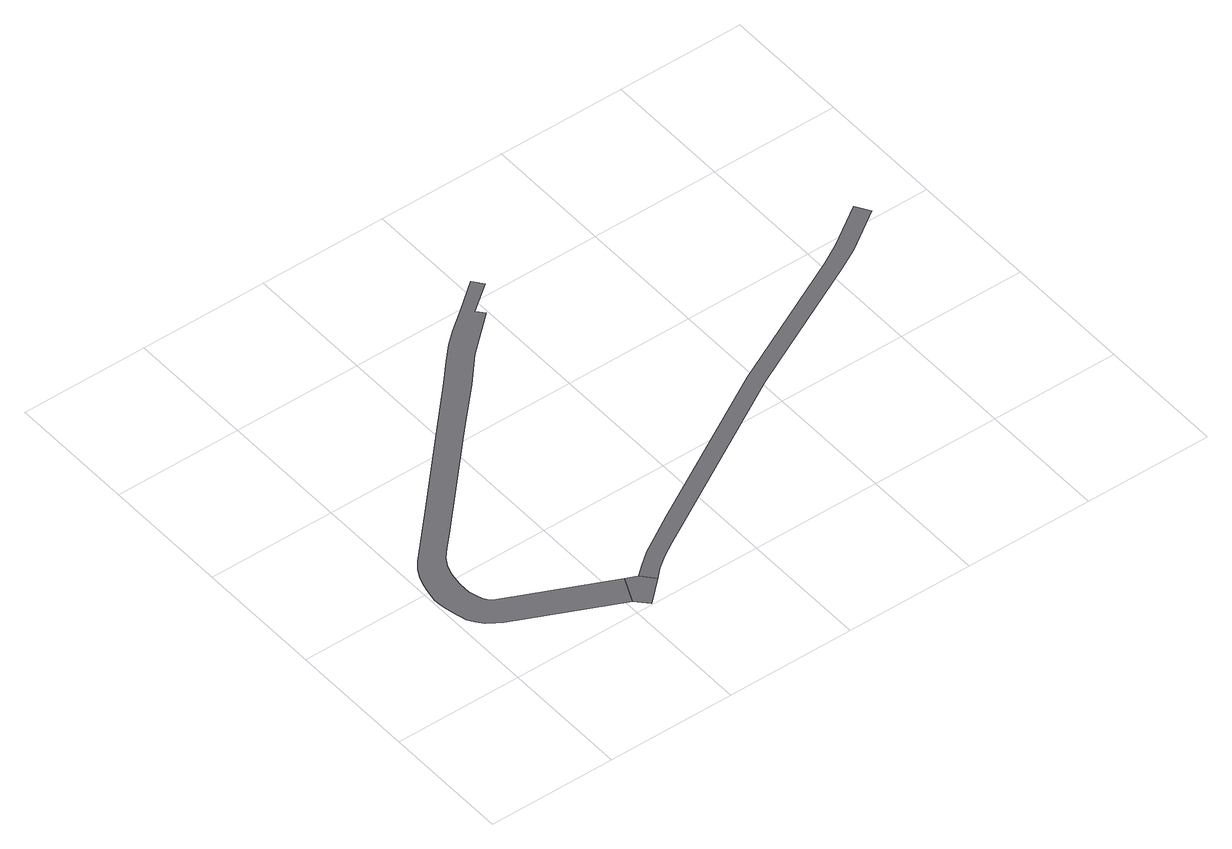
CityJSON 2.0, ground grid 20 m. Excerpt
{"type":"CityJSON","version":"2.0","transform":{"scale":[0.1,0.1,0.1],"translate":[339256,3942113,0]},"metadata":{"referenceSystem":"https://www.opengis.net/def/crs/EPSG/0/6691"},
"CityObjects":{
"road1":{"type":"Road","geometry":[{"type":"MultiSurface","lod":"1","boundaries":[[[0,1,2,3,4]]]}]},
"road2":{"type":"Road","attributes":{"RoadStructureAttribute.sectionType":"1"},"geometry":[{"type":"MultiSurface","lod":"1","boundaries":[[[5,6,7,8,9,10,11,12,13,14,15,16,17,18,19,20,21,22,23,24,25,26,27,28,29,30,31,32,33,34,35,36,37,38,39,40,41,42,43,44,45,46,47,0,4]]]}]},
"road3":{"type":"Road","attributes":{"RoadStructureAttribute.sectionType":"1"},"geometry":[{"type":"MultiSurface","lod":"1","boundaries":[[[2,48,49,50,51,52,53,54,55,56,57,58,59,60,61,62,63,64,65,66,67,3]]]}]}
},
"vertices":[
[209,21,0],[226,2,0],[262,35,0],[245,54,0],[228,62,0],
[73,133,0],[66,137,0],[62,140,0],[56,148,0],[53,158,0],[50,169,0],[50,178,0],[50,188,0],[52,202,0],[54,212,0],[59,226,0],[66,238,0],[78,252,0],[98,272,0],[227,406,0],[253,433,0],[297,477,0],[336,520,0],[397,574,0],[387,585,0],[430,618,0],[418,634,0],[374,599,0],[341,574,0],[320,556,0],[298,533,0],[270,503,0],[202,432,0],[95,320,0],[33,256,0],[24,245,0],[16,230,0],[12,219,0],[9,206,0],[5,185,0],[5,174,0],[6,165,0],[9,151,0],[15,128,0],[22,118,0],[30,108,0],[41,100,0],[50,94,0],
[276,48,0],[296,63,0],[319,77,0],[357,99,0],[469,164,0],[604,242,0],[645,263,0],[818,350,0],[853,369,0],[918,413,0],[904,434,0],[840,391,0],[807,372,0],[634,285,0],[592,264,0],[451,183,0],[344,121,0],[306,98,0],[282,84,0],[260,67,0]
]}
